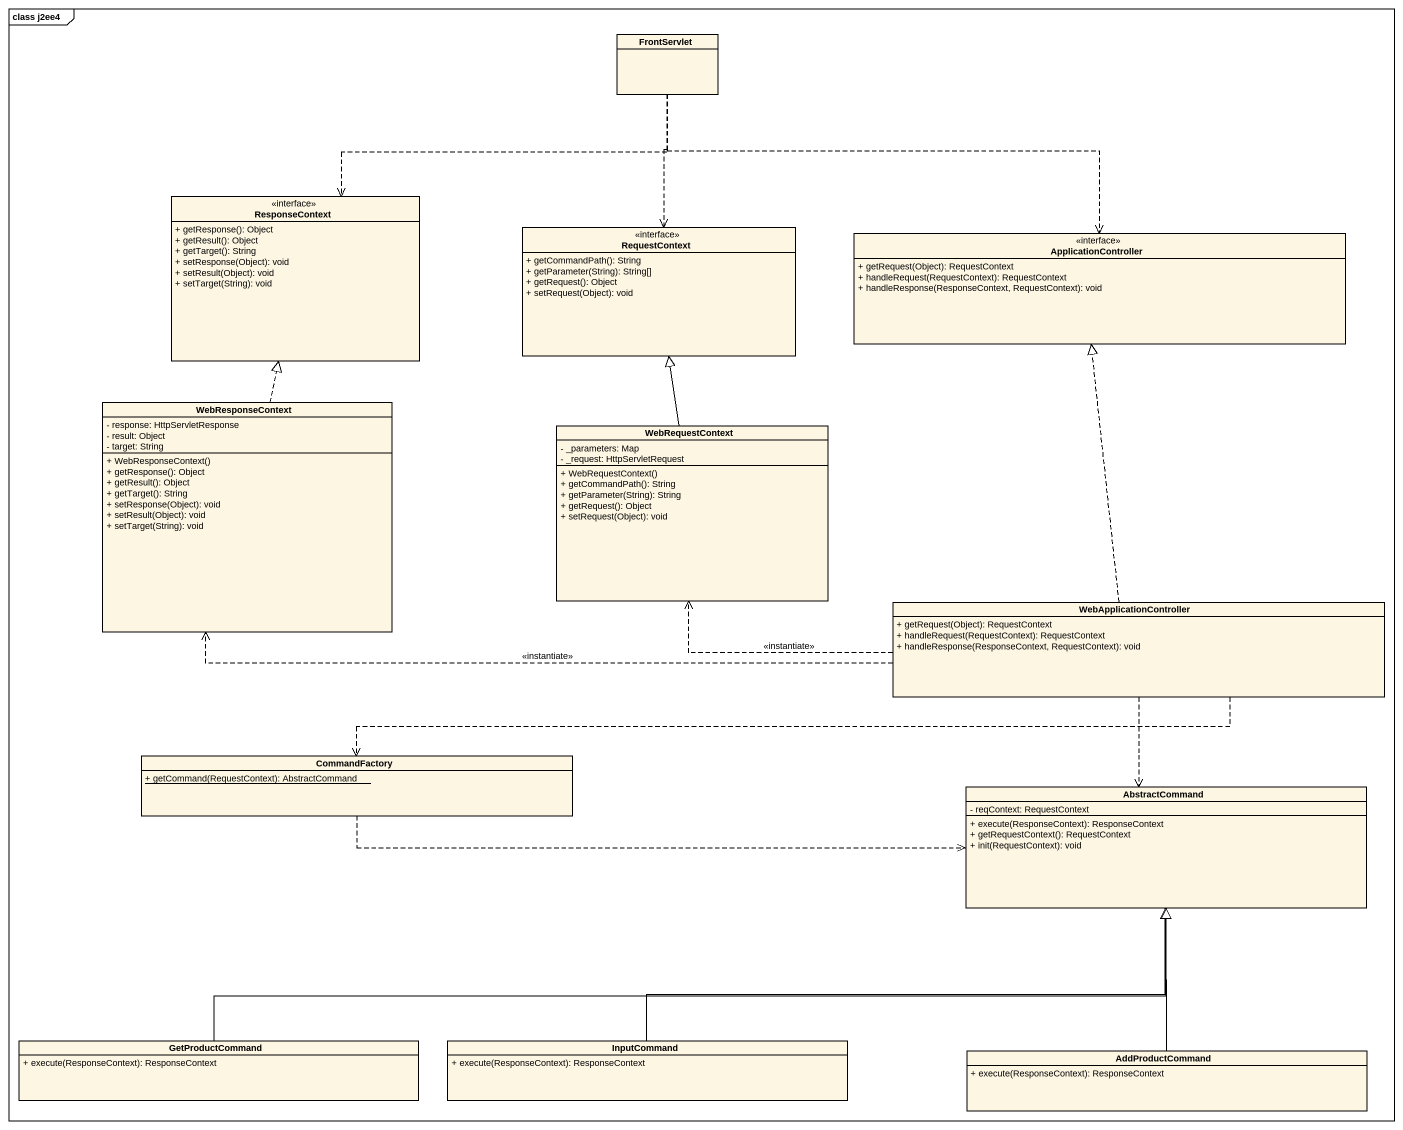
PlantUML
@startuml
mainframe class j2ee4
hide circle
hide empty members
skinparam classAttributeIconSize 0
class FrontServlet
class ResponseContext <<interface>> {
  + getResponse(): Object
  + getResult(): Object
  + getTarget(): String
  + setResponse(Object): void
  + setResult(Object): void
  + setTarget(String): void
}
class RequestContext <<interface>> {
  + getCommandPath(): String
  + getParameter(String): String[]
  + getRequest(): Object
  + setRequest(Object): void
}
class ApplicationController <<interface>> {
  + getRequest(Object): RequestContext
  + handleRequest(RequestContext): RequestContext
  + handleResponse(ResponseContext, RequestContext): void
}
class WebResponseContext {
  - response: HttpServletResponse
  - result: Object
  - target: String
  + WebResponseContext()
  + getResponse(): Object
  + getResult(): Object
  + getTarget(): String
  + setResponse(Object): void
  + setResult(Object): void
  + setTarget(String): void
}
class WebRequestContext {
  - _parameters: Map
  - _request: HttpServletRequest
  + WebRequestContext()
  + getCommandPath(): String
  + getParameter(String): String
  + getRequest(): Object
  + setRequest(Object): void
}
class WebApplicationController {
  + getRequest(Object): RequestContext
  + handleRequest(RequestContext): RequestContext
  + handleResponse(ResponseContext, RequestContext): void
}
class CommandFactory {
  {static} + getCommand(RequestContext): AbstractCommand
}
class AbstractCommand {
  - reqContext: RequestContext
  + execute(ResponseContext): ResponseContext
  + getRequestContext(): RequestContext
  + init(RequestContext): void
}
class GetProductCommand {
  + execute(ResponseContext): ResponseContext
}
class InputCommand {
  + execute(ResponseContext): ResponseContext
}
class AddProductCommand {
  + execute(ResponseContext): ResponseContext
}
FrontServlet .left.> ResponseContext
FrontServlet ..> RequestContext
FrontServlet .right.> ApplicationController
WebResponseContext .up.|> ResponseContext
WebRequestContext -up-|> RequestContext
WebApplicationController .up.|> ApplicationController
WebApplicationController .left.> WebResponseContext : <<instantiate>>
WebApplicationController .left.> WebRequestContext : <<instantiate>>
WebApplicationController .left.> CommandFactory
WebApplicationController ..> AbstractCommand
CommandFactory .right.> AbstractCommand
GetProductCommand -right-|> AbstractCommand
InputCommand -right-|> AbstractCommand
AddProductCommand -up-|> AbstractCommand
@enduml
